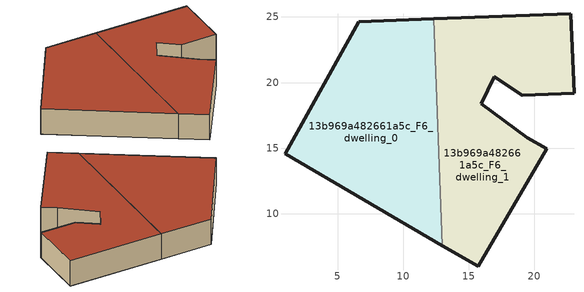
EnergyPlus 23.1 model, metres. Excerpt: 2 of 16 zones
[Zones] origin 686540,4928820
13b969a482661a5c_F6_dwelling_0
 floor to 13b969a482661a5c_F5_dwelling_0 (EU_floor_Construction): 12.98,7.57 12.32,24.86 6.6,24.64 0.98,14.58 z18
 wall outside (EU_wall_Construction): 12.98,7.57 0.98,14.58 6.6,24.64 12.32,24.86 z18:21
 wall to 13b969a482661a5c_F6_dwelling_1 (EU_wall_Construction): 12.32,24.86 12.98,7.57 z18:21
 roof outside (EU_roof_Construction): 12.32,24.86 12.98,7.57 0.98,14.58 6.6,24.64 z21
13b969a482661a5c_F6_dwelling_1
 floor to 13b969a482661a5c_F5_dwelling_1 (EU_floor_Construction): 15.7,5.98 20.93,14.94 19.47,15.79 15.95,18.38 16.94,20.43 19.07,19.02 23.02,19.17 22.79,25.26 12.32,24.86 12.98,7.57 z18
 wall outside (EU_wall_Construction): 12.32,24.86 22.79,25.26 23.02,19.17 19.07,19.02 16.94,20.43 15.95,18.38 19.47,15.79 20.93,14.94 15.7,5.98 12.98,7.57 z18:21
 roof outside (EU_roof_Construction): 22.79,25.26 23.02,19.17 19.07,19.02 16.94,20.43 15.95,18.38 19.47,15.79 20.93,14.94 15.7,5.98 12.98,7.57 12.32,24.86 z21
[Building]
EU S2 Campaign: North Axis=0; Terrain=City; Solar Distribution=FullExterior
[Site:Location]
Bologna: Latitude=44.5; Longitude=11.25; Time Zone=1; Elevation=37
[SizingPeriod:WeatherFileDays]
AnnualSizingPeriod: Begin Month=1; Begin Day of Month=1; End Month=12; End Day of Month=31; Day of Week for Start Day=Monday; Use Weather File Daylight Saving Period=No; Use Weather File Rain and Snow Indicators=No
[MATERIAL]
EU_InternalMass_Material: Roughness=MediumRough; Thickness=0.1; Conductivity=1; Density=1800; Specific Heat=900; Thermal Absorptance=0.9; Solar Absorptance=0.7; Visible Absorptance=0.7
[MATERIAL:NOMASS] Roughness=MediumRough; Thermal Absorptance=0.9; Solar Absorptance=0.7; Visible Absorptance=0.7
Name | Thermal Resistance
EU_wall_NoMass | 0.905828
EU_roof_NoMass | 0.37593
EU_floor_NoMass | 0.67114
[CONSTRUCTION]
EU_wall_Construction: EU_wall_NoMass
EU_roof_Construction: EU_roof_NoMass
EU_floor_Construction: EU_floor_NoMass
EU_InternalMass_Construction: EU_InternalMass_Material
[ZONE] Type=1; Multiplier=1; Ceiling Height=autocalculate; Floor Area=autocalculate; Part of Total Floor Area=Yes
Name | Volume
13b969a482661a5c_F6_dwelling_0 | 388.542
13b969a482661a5c_F6_dwelling_1 | 388.535
[INTERNALMASS] Construction=EU_InternalMass_Construction
Name | Zone or ZoneList | Surface Area
13b969a482661a5c_F6_dwelling_0_EU_InternalMass | 13b969a482661a5c_F6_dwelling_0 | 194.267
13b969a482661a5c_F6_dwelling_1_EU_InternalMass | 13b969a482661a5c_F6_dwelling_1 | 194.262
[OTHEREQUIPMENT] Fuel Type=Electricity; Design Level Calculation Method=Watts/Area; Power per Zone Floor Area=1; Fraction Latent=0; Fraction Radiant=0; Fraction Lost=0; Carbon Dioxide Generation Rate=0; EndUse Subcategory=EU_Step8_InternalGains
Name | Zone or ZoneList or Space or SpaceList | Schedule
EU_Step8_InternalGain_13b969a482661a5c_F6_dwelling_0_f000 | 13b969a482661a5c_F6_dwelling_0 | EU_Step8_GainSchedule_13b969a482661a5c_F6_dwelling_0_f000
EU_Step8_InternalGain_13b969a482661a5c_F6_dwelling_1_f000 | 13b969a482661a5c_F6_dwelling_1 | EU_Step8_GainSchedule_13b969a482661a5c_F6_dwelling_1_f000
[ZONEVENTILATION:DESIGNFLOWRATE] Schedule=EU_AlwaysOn; Design Flow Rate Calculation Method=AirChanges/Hour; Air Changes per Hour=0.73129; Ventilation Type=Natural; Fan Pressure Rise=0; Fan Total Efficiency=1; Constant Term Coefficient=1; Temperature Term Coefficient=0; Velocity Term Coefficient=0; Velocity Squared Term Coefficient=0; Minimum Indoor Temperature=-100; Maximum Indoor Temperature=100; Delta Temperature=-100; Minimum Outdoor Temperature=-100; Maximum Outdoor Temperature=100; Maximum Wind Speed=40
Name | Zone or ZoneList or Space or SpaceList
EU_ConstantAir_13b969a482661a5c_F6_dwelling_0 | 13b969a482661a5c_F6_dwelling_0
EU_ConstantAir_13b969a482661a5c_F6_dwelling_1 | 13b969a482661a5c_F6_dwelling_1
[HVACTEMPLATE:ZONE:IDEALLOADSAIRSYSTEM] System Availability Schedule=EU_AlwaysOn; Maximum Heating Supply Air Temperature=50; Minimum Cooling Supply Air Temperature=13; Maximum Heating Supply Air Humidity Ratio=0.0156; Minimum Cooling Supply Air Humidity Ratio=0.0077; Heating Limit=NoLimit; Cooling Limit=NoLimit; Heating Availability Schedule=EU_AlwaysOn; Cooling Availability Schedule=EU_CoolingOff; Dehumidification Control Type=ConstantSensibleHeatRatio; Cooling Sensible Heat Ratio=0.7; Dehumidification Setpoint=60; Humidification Control Type=None; Humidification Setpoint=30; Outdoor Air Method=None; Outdoor Air Flow Rate per Person=0.00944; Outdoor Air Flow Rate per Zone Floor Area=0; Outdoor Air Flow Rate per Zone=0; Demand Controlled Ventilation Type=None; Outdoor Air Economizer Type=NoEconomizer; Heat Recovery Type=None; Sensible Heat Recovery Effectiveness=0.7; Latent Heat Recovery Effectiveness=0.65
Name | Template Thermostat
13b969a482661a5c_F6_dwelling_0 | EU_HeatOnly_13b969a482661a5c_F6_dwelling_0
13b969a482661a5c_F6_dwelling_1 | EU_HeatOnly_13b969a482661a5c_F6_dwelling_1
[SIZING:ZONE] Zone Cooling Design Supply Air Temperature Input Method=SupplyAirTemperature; Zone Cooling Design Supply Air Temperature=13; Zone Heating Design Supply Air Temperature Input Method=SupplyAirTemperature; Zone Heating Design Supply Air Temperature=50; Zone Cooling Design Supply Air Humidity Ratio=0.008; Zone Heating Design Supply Air Humidity Ratio=0.008; Cooling Design Air Flow Method=DesignDay; Cooling Design Air Flow Rate=0; Cooling Minimum Air Flow per Zone Floor Area=0.000762; Cooling Minimum Air Flow=0; Cooling Minimum Air Flow Fraction=0.2; Heating Design Air Flow Method=DesignDay; Heating Design Air Flow Rate=0; Heating Maximum Air Flow per Zone Floor Area=0.002032; Heating Maximum Air Flow=0.141576; Heating Maximum Air Flow Fraction=0.3; Account for Dedicated Outdoor Air System=No; Dedicated Outdoor Air System Control Strategy=NeutralSupplyAir; Dedicated Outdoor Air Low Setpoint Temperature for Design=autosize; Dedicated Outdoor Air High Setpoint Temperature for Design=autosize; Zone Load Sizing Method=Sensible Load Only No Latent Load; Zone Latent Cooling Design Supply Air Humidity Ratio Input Method=HumidityRatioDifference; Zone Cooling Design Supply Air Humidity Ratio Difference=0.005; Zone Latent Heating Design Supply Air Humidity Ratio Input Method=HumidityRatioDifference; Zone Humidification Design Supply Air Humidity Ratio Difference=0.005
13b969a482661a5c_F6_dwelling_0; 13b969a482661a5c_F6_dwelling_1
[SCHEDULE:CONSTANT]
Name | Hourly Value
EU_AlwaysOn | 1
EU_CoolingOff | 0
[SCHEDULE:FILE] Column Number=1; Rows to Skip at Top=0; Number of Hours of Data=8760; Column Separator=Comma; Interpolate to Timestep=No; Minutes per Item=60; Adjust Schedule for Daylight Savings=Yes
Name | File
EU_Step8_GainSchedule_13b969a482661a5c_F6_dwelling_0_f000 | ../../schedules/13b969a482661a5c/13b969a482661a5c_F6_dwelling_0_f000_gain.csv
EU_Step8_GainSchedule_13b969a482661a5c_F6_dwelling_1_f000 | ../../schedules/13b969a482661a5c/13b969a482661a5c_F6_dwelling_1_f000_gain.csv
